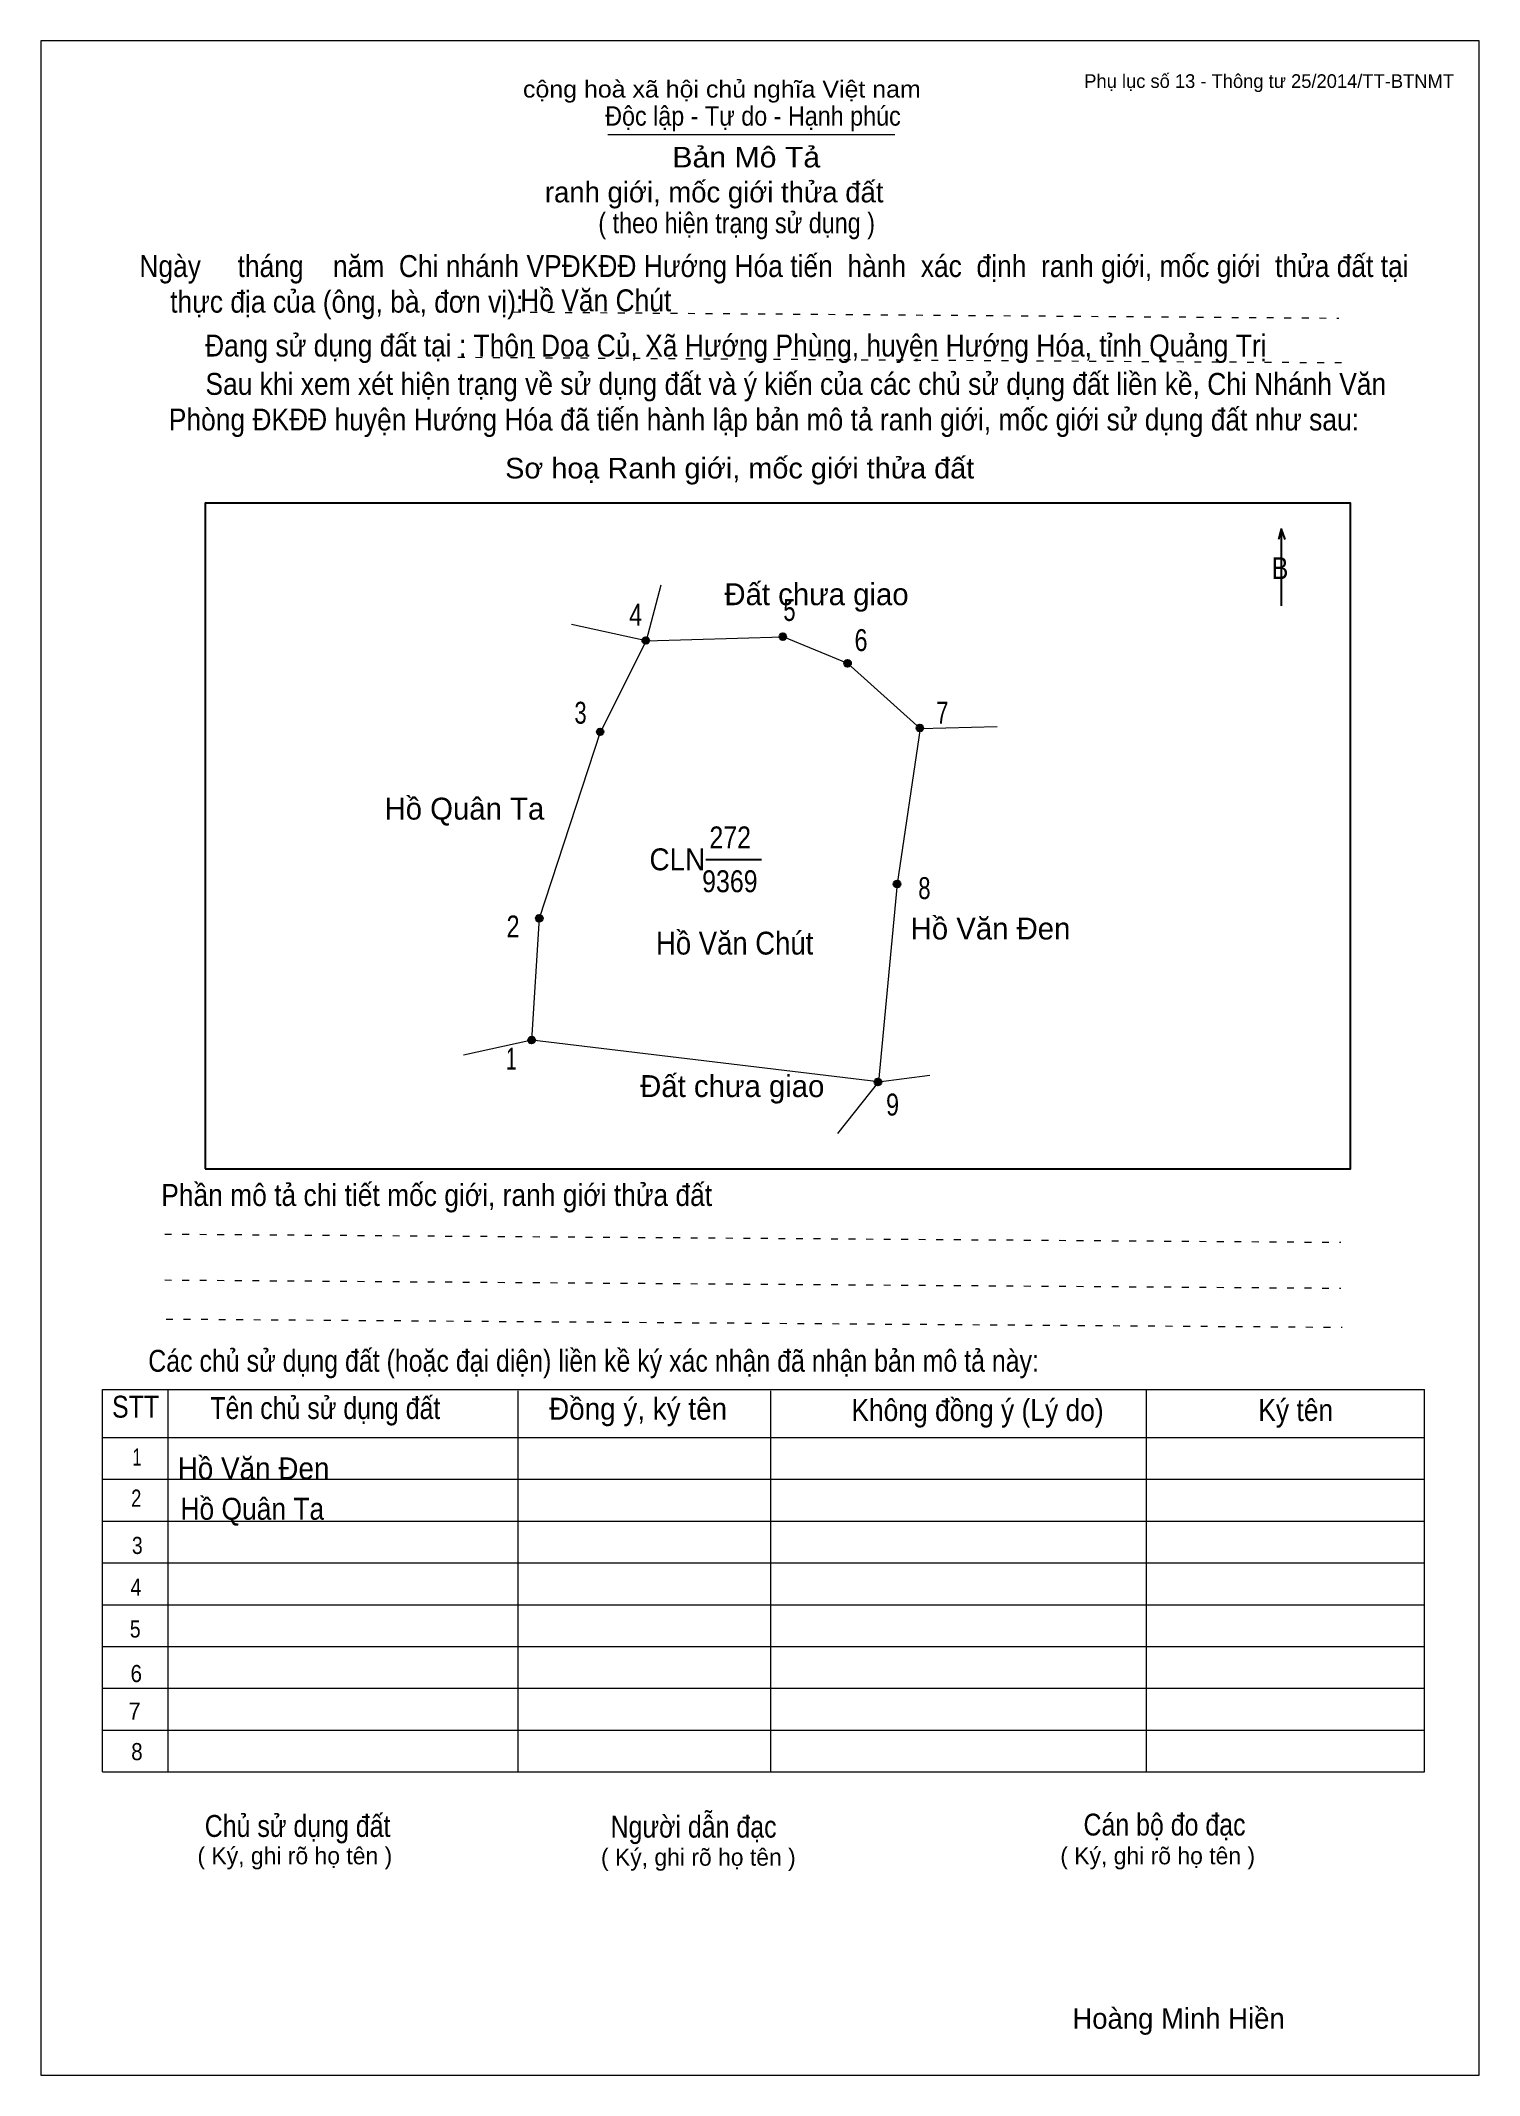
# Model space of a CAD drawing. Header units: centimetres. Extents: x 0 to 21, y 0 to 29.7.
import ezdxf
from ezdxf.enums import TextEntityAlignment as Align

# ---------------------------------------------------------------- set-up
doc = ezdxf.new("R2010")
doc.units = ezdxf.units.CM
doc.header["$LTSCALE"] = 0.13
doc.linetypes.add('DOTTED', pattern=[1.5, 0.3, -1.2])
for name, color, linetype, lineweight in [('1', 7, 'Continuous', 13), ('32', 7, 'Continuous', 25), ('33', 7, 'Continuous', 25), ('6', 7, 'Continuous', 13), ('62', 7, 'Continuous', 13)]:
    doc.layers.add(name, color=color, linetype=linetype, lineweight=lineweight)
for name, color, linetype in [('2', 7, 'Continuous'), ('34', 7, 'Continuous'), ('63', 7, 'Continuous')]:
    doc.layers.add(name, color=color, linetype=linetype)

msp = doc.modelspace()

# ---------------------------------------------------------------- hatches: boundary and pattern name
at = {"layer": '32'}
for points in [[(8.8833, 20.9444, 1), (8.7833, 20.9444, 1)], [(10.8833, 21, 1), (10.7833, 21, 1)], [(11.8278, 20.6111, 1), (11.7278, 20.6111, 1)], [(8.2167, 19.6111, 1), (8.1167, 19.6111, 1)], [(12.8833, 19.6667, 1), (12.7833, 19.6667, 1)], [(12.55, 17.3889, 1), (12.45, 17.3889, 1)], [(7.3278, 16.8889, 1), (7.2278, 16.8889, 1)], [(7.2167, 15.1111, 1), (7.1167, 15.1111, 1)], [(12.2722, 14.5, 1), (12.1722, 14.5, 1)]]:
    msp.add_hatch(color=256, dxfattribs=at).paths.add_polyline_path(points)

# ---------------------------------------------------------------- linework, layer by layer
at = {"layer": '1'}
msp.add_lwpolyline([(21, 0), (21, 29.7), (0, 29.7), (0, 0)], close=True, dxfattribs=at)
at = {"layer": '32'}
for centre in [(8.8333, 20.9444), (10.8333, 21), (11.7778, 20.6111), (8.1667, 19.6111), (12.8333, 19.6667), (12.5, 17.3889), (7.2778, 16.8889), (7.1667, 15.1111), (12.2222, 14.5)]:
    msp.add_circle(centre, 0.05, dxfattribs=at)
at = {"layer": '33'}
msp.add_line((9.71, 17.75), (10.52, 17.75), dxfattribs=at)
at = {"layer": '6'}
for p, q in [((8.84, 20.94), (8.17, 19.61)), ((8.84, 20.94), (10.84, 21)), ((12.84, 19.66), (13.96, 19.69)), ((7.17, 15.11), (6.17, 14.89)), ((12.23, 14.5), (7.17, 15.11)), ((12.23, 14.5), (12.98, 14.6))]:
    msp.add_line(p, q, dxfattribs=at)
for points in [[(9.05, 21.75), (8.84, 20.94), (7.75, 21.18)], [(12.84, 19.66), (11.78, 20.61), (10.84, 21)], [(7.17, 15.11), (7.28, 16.89), (8.17, 19.61)], [(12.84, 19.66), (12.5, 17.39), (12.23, 14.5), (11.63, 13.75)]]:
    msp.add_lwpolyline(points, dxfattribs=at)
at = {"layer": '62'}
for p, q in [((8.28, 28.33), (12.47, 28.33)), ((0.9, 10.01), (20.2, 10.01)), ((0.9, 4.43), (0.9, 10.01)), ((1.86, 4.43), (1.86, 10.01)), ((6.97, 4.43), (6.97, 9.99)), ((10.66, 4.43), (10.66, 9.99)), ((16.14, 4.43), (16.14, 10.01)), ((20.2, 4.43), (20.2, 10.01)), ((0.9, 9.31), (20.2, 9.31)), ((0.9, 8.7), (20.2, 8.7)), ((0.9, 8.09), (20.2, 8.09)), ((0.9, 7.48), (20.2, 7.48)), ((0.9, 6.87), (20.2, 6.87)), ((0.9, 6.26), (20.2, 6.26)), ((0.9, 5.65), (20.2, 5.65)), ((0.9, 5.04), (20.2, 5.04)), ((0.9, 4.43), (20.2, 4.43))]:
    msp.add_line(p, q, dxfattribs=at)
at = {"layer": '62', "linetype": 'DOTTED'}
for p, q in [((6.89, 25.74), (18.95, 25.65)), ((6.09, 25.08), (19.04, 25)), ((1.81, 12.28), (18.98, 12.16)), ((1.81, 11.61), (18.98, 11.49)), ((1.83, 11.04), (19, 10.92))]:
    msp.add_line(p, q, dxfattribs=at)
at = {"layer": '62', "lineweight": 25}
for p, q in [((18.11, 22.58), (18.11, 21.45)), ((18.11, 22.57), (18.07, 22.42)), ((18.11, 22.57), (18.16, 22.42))]:
    msp.add_line(p, q, dxfattribs=at)
msp.add_lwpolyline([(2.4, 13.23), (19.12, 13.23), (19.12, 22.95), (2.4, 22.95)], close=True, dxfattribs=at)

# ---------------------------------------------------------------- texts
at = {"layer": '2', "width": 0.9}
msp.add_text('Hồ Văn Chút', height=0.3332, dxfattribs=at).set_placement((10.13, 16.36), align=Align.CENTER)
at = {"layer": '32'}
for s, width, p in [('4', 0.8, (8.685, 21.16)), ('5', 0.75, (10.93, 21.23)), ('6', 0.8, (11.975, 20.79)), ('3', 0.75, (7.88, 19.73)), ('7', 0.75, (13.16, 19.73)), ('8', 0.75, (12.9, 17.17)), ('2', 0.8, (6.895, 16.61)), ('1', 0.65, (6.87, 14.68)), ('9', 0.8, (12.435, 14.01))]:
    msp.add_text(s, height=0.32, dxfattribs=dict(at, width=width)).set_placement(p, align=Align.CENTER)
at = {"layer": '33'}
for s, p in [('Đất chưa giao', (11.325, 21.46)), ('Hồ Quân Ta', (6.185, 18.33)), ('Hồ Văn Đen', (13.865, 16.58)), ('Đất chưa giao', (10.095, 14.28))]:
    msp.add_text(s, height=0.32, dxfattribs=at).set_placement(p, align=Align.CENTER)
at = {"layer": '33', "width": 0.85}
for s, p in [('272', (10.065, 17.91)), ('9369', (10.06, 17.27))]:
    msp.add_text(s, height=0.32, dxfattribs=at).set_placement(p, align=Align.CENTER)
at = {"layer": '33', "width": 0.95}
msp.add_text('CLN', height=0.32, dxfattribs=at).set_placement((9.7, 17.59), align=Align.RIGHT)
at = {"layer": '34'}
for s, width, p in [('Hồ Văn Chút', 0.9, (7, 25.75)), ('Hồ Văn Đen', 0.95, (2, 8.7)), ('Hồ Quân Ta', 0.9, (2.04, 8.11))]:
    msp.add_text(s, height=0.32, dxfattribs=dict(at, width=width)).set_placement(p)
at = {"layer": '62'}
for s, height, width, p in [('cộng hoà xã hội chủ nghĩa Việt nam', 0.2474, 1.1, (7.04, 28.87)), ('Độc lập - Tự do - Hạnh phúc', 0.2828, 0.9, (8.24, 28.46)), ('Bản Mô Tả', 0.3, 1.1, (9.22, 27.85)), ('( theo hiện trạng sử dụng )', 0.3, 0.85, (8.14, 26.89)), ('Ngày     tháng    năm  Chi nhánh VPĐKĐĐ Hướng Hóa tiến  hành  xác  định  ranh giới, mốc giới  thửa đất tại ', 0.32, 0.9, (1.44, 26.25)), ('thực địa của (ông, bà, đơn vị): ', 0.32, 0.9, (1.89, 25.73)), ('Đang sử dụng đất tại : Thôn Doa Củ, Xã Hướng Phùng, huyện Hướng Hóa, tỉnh Quảng Trị', 0.32, 0.9, (2.4, 25.09)), ('     Sau khi xem xét hiện trạng về sử dụng đất và ý kiến của các chủ sử dụng đất liền kề, Chi Nhánh Văn ', 0.32, 0.9, (1.87, 24.53)), ('Phòng ĐKĐĐ huyện Hướng Hóa đã tiến hành lập bản mô tả ranh giới, mốc giới sử dụng đất như sau:', 0.32, 0.9, (1.87, 24.01)), ('Sơ hoạ Ranh giới, mốc giới thửa đất', 0.3, 1.05, (6.78, 23.31)), ('B', 0.32, 0.85, (17.97, 21.84)), ('Phần mô tả chi tiết mốc giới, ranh giới thửa đất ', 0.32, 0.9, (1.76, 12.69)), ('Các chủ sử dụng đất (hoặc đại diện) liền kề ký xác nhận đã nhận bản mô tả này:', 0.32, 0.85, (1.57, 10.27))]:
    msp.add_text(s, height=height, dxfattribs=dict(at, width=width)).set_placement(p)
msp.add_text('ranh giới, mốc giới thửa đất', height=0.3, dxfattribs=at).set_placement((7.36, 27.34))
for s, height, width, p in [('STT', 0.32, 0.85, (1.385, 9.6)), ('Tên chủ sử dụng đất', 0.32, 0.85, (4.155, 9.58)), ('Đồng ý, ký tên', 0.32, 0.95, (8.72, 9.57)), ('Không đồng ý (Lý do)', 0.32, 0.9, (13.675, 9.55)), ('Ký tên', 0.32, 0.9, (18.32, 9.55)), ('1', 0.25, 0.7, (1.405, 8.9)), ('2', 0.25, 0.8, (1.395, 8.3)), ('3', 0.25, 0.85, (1.41, 7.61)), ('4', 0.25, 0.85, (1.39, 7)), ('5', 0.25, 0.85, (1.38, 6.39)), ('6', 0.25, 0.9, (1.395, 5.74)), ('7', 0.25, 0.95, (1.37, 5.19)), ('8', 0.25, 0.9, (1.405, 4.6)), ('Người dẫn đạc', 0.32, 0.85, (9.53, 3.47)), ('Chủ sử dụng đất', 0.32, 0.85, (3.75, 3.48)), ('Cán bộ đo đạc', 0.32, 0.85, (16.405, 3.5))]:
    msp.add_text(s, height=height, dxfattribs=dict(at, width=width)).set_placement(p, align=Align.CENTER)
for p in [(3.71, 3.08), (9.6, 3.06), (16.305, 3.08)]:
    msp.add_text('( Ký, ghi rõ họ tên )', height=0.25, dxfattribs=at).set_placement(p, align=Align.CENTER)
at = {"layer": '63'}
msp.add_text('Phụ lục số 13 - Thông tư 25/2014/TT-BTNMT', height=0.2, dxfattribs=at).set_placement((20.63, 29.01), align=Align.RIGHT)
msp.add_text('Hoàng Minh Hiền', height=0.3, dxfattribs=at).set_placement((16.61, 0.68), align=Align.CENTER)

doc.saveas('drawing.dxf')
